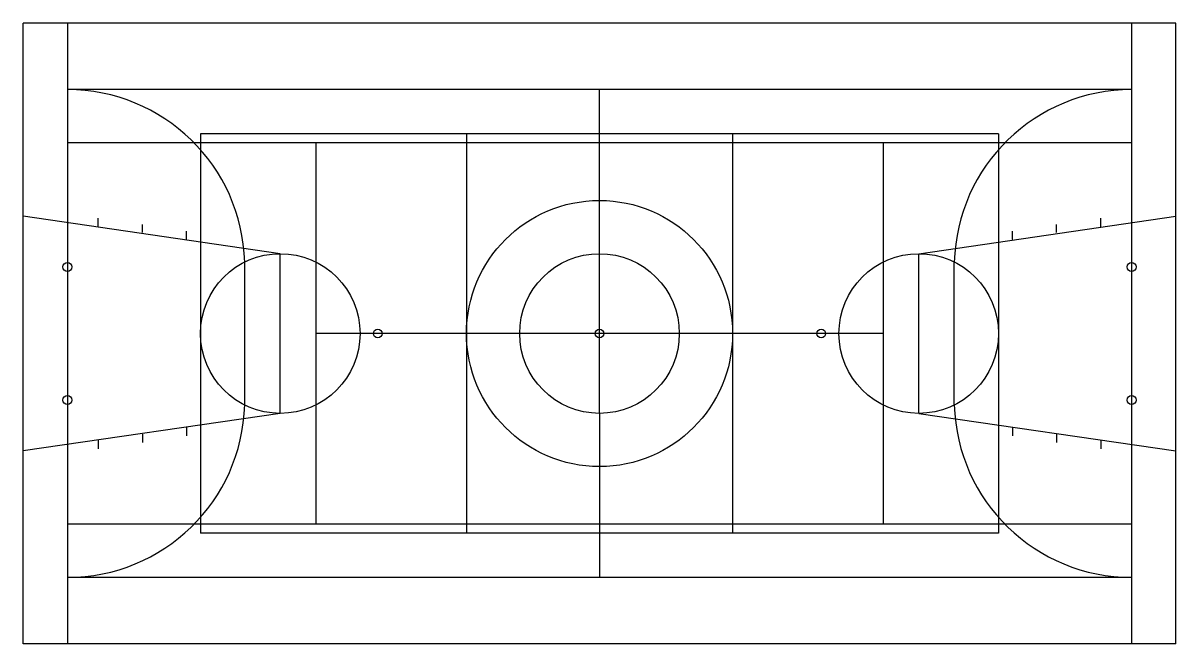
# Model space of a CAD drawing. Header units: millimetres. Extents: x 1300 to 1326, y 1171 to 1185.
import ezdxf

# ---------------------------------------------------------------- set-up
doc = ezdxf.new("R2010")
doc.units = ezdxf.units.MM
doc.header["$LTSCALE"] = 10
doc.layers.add('Campos_e_Quadras', color=3, linetype='Continuous')

msp = doc.modelspace()

# ---------------------------------------------------------------- linework, layer by layer
at = {"layer": 'Campos_e_Quadras'}
for p, q in [((1300.044, 1171.026), (1300.044, 1185.026)), ((1326.044, 1185.026), (1300.044, 1185.026)), ((1301.044, 1185.026), (1301.044, 1171.026)), ((1325.044, 1185.026), (1325.044, 1171.026)), ((1326.044, 1171.026), (1326.044, 1185.026)), ((1325.044, 1183.526), (1301.044, 1183.526)), ((1313.044, 1179.826), (1313.044, 1183.526)), ((1322.044, 1182.526), (1304.044, 1182.526)), ((1304.044, 1182.526), (1304.044, 1173.526)), ((1310.044, 1182.526), (1310.044, 1173.526)), ((1316.044, 1182.526), (1316.044, 1173.526)), ((1322.044, 1182.526), (1322.044, 1173.526)), ((1325.044, 1182.326), (1301.044, 1182.326)), ((1306.644, 1182.326), (1306.644, 1173.726)), ((1319.444, 1182.326), (1319.444, 1173.726)), ((1305.844, 1179.826), (1300.044, 1180.672)), ((1320.244, 1179.826), (1326.044, 1180.672)), ((1301.737, 1180.425), (1301.737, 1180.627)), ((1302.737, 1180.3), (1302.737, 1180.481)), ((1323.35, 1180.3), (1323.35, 1180.481)), ((1324.35, 1180.425), (1324.35, 1180.627)), ((1303.728, 1180.147), (1303.728, 1180.337)), ((1322.36, 1180.147), (1322.36, 1180.337)), ((1305.042, 1176.415), (1305.042, 1179.638)), ((1305.844, 1176.226), (1305.844, 1179.826)), ((1313.044, 1176.226), (1313.044, 1179.826)), ((1320.244, 1176.226), (1320.244, 1179.826)), ((1321.045, 1176.415), (1321.045, 1179.638)), ((1319.444, 1178.026), (1306.644, 1178.026)), ((1305.844, 1176.226), (1300.044, 1175.38)), ((1313.044, 1176.226), (1313.044, 1172.526)), ((1320.244, 1176.226), (1326.044, 1175.38)), ((1302.737, 1175.753), (1302.737, 1175.571)), ((1303.728, 1175.906), (1303.728, 1175.716)), ((1322.36, 1175.906), (1322.36, 1175.716)), ((1323.35, 1175.753), (1323.35, 1175.571)), ((1301.737, 1175.627), (1301.737, 1175.425)), ((1324.35, 1175.627), (1324.35, 1175.425)), ((1325.044, 1173.726), (1301.044, 1173.726)), ((1322.044, 1173.526), (1304.044, 1173.526)), ((1325.044, 1172.526), (1301.044, 1172.526)), ((1326.044, 1171.026), (1300.044, 1171.026))]:
    msp.add_line(p, q, dxfattribs=at)
for centre, radius in [((1313.044, 1178.026), 3), ((1301.044, 1179.526), 0.1), ((1305.844, 1178.026), 1.8), ((1313.044, 1178.026), 1.8), ((1320.244, 1178.026), 1.8), ((1325.044, 1179.526), 0.1), ((1308.044, 1178.026), 0.1), ((1313.044, 1178.026), 0.1), ((1318.044, 1178.026), 0.1), ((1301.044, 1176.526), 0.1), ((1325.044, 1176.526), 0.1), ((1325.044, 1176.526), 0.1)]:
    msp.add_circle(centre, radius, dxfattribs=at)
for centre, start, end in [((1301.044, 1179.526), 1.5999, 90), ((1325.044, 1179.526), 90, 178.4001), ((1301.044, 1176.526), 270, 358.4001), ((1325.044, 1176.526), 181.5999, 270)]:
    msp.add_arc(centre, 4, start, end, dxfattribs=at)

doc.saveas('drawing.dxf')
